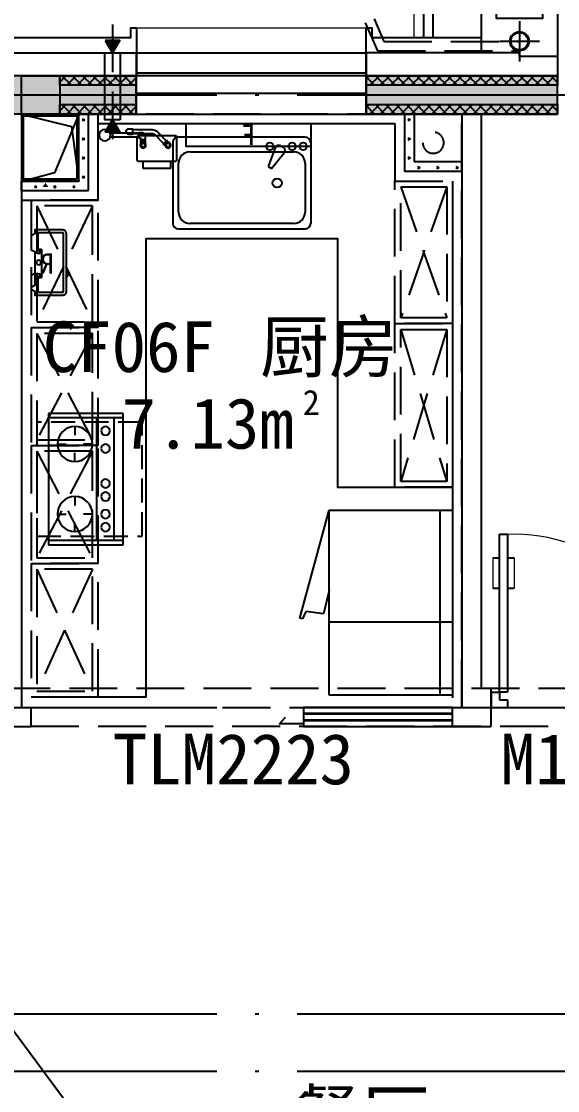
# Model space of a CAD drawing. Extents: x -46233 to 84150, y 109350 to 390860.
# Drawn here: x 32402 to 35202, y 152998 to 158584 of the extents above; entities that cross this region are included whole.
import ezdxf

# ---------------------------------------------------------------- set-up
doc = ezdxf.new("R2010")
doc.units = 0
doc.header["$LTSCALE"] = 1000
doc.header["$MEASUREMENT"] = 0
for name, pattern in [('120-CF-3.1x2.3$0$DASH', [0.35, 0.25, -0.1]), ('120-墙体$0$120-墙体$0$DASH', [0.35, 0.25, -0.1]), ('120-墙体$0$DASH', [0.35, 0.25, -0.1]), ('3#-轴线$1$DOTE', [2.42, 2, -0.2, 0.02, -0.2]), ('3#楼二层线脚$0$DASH', [0.35, 0.25, -0.1]), ('DASH', [0.35, 0.25, -0.1])]:
    doc.linetypes.add(name, pattern=pattern)
doc.layers.get('Defpoints').update_dxf_attribs({"color": 4, "linetype": 'DASH'})
for name, color, linetype in [('120-CF-3.1x2.3$0$A-FLOR-SPCL', 225, 'Continuous'), ('120-MC编号-偶反$0$$5$A-ANNO-TEXT', 255, 'Continuous'), ('120-O-MC$0$A-WALL-INSL', 241, 'Continuous'), ('120-墙体$0$110-墙体$0$A-FLOR-UNDR', 177, 'Continuous'), ('120-墙体$0$110-墙体$0$A-FURN-MOVE', 47, 'Continuous'), ('120-墙体$0$120-墙体$0$A-COLU-CONC-HATC', 204, 'Continuous'), ('120-墙体$0$120-墙体$0$A-DOOR', 51, 'Continuous'), ('120-墙体$0$120-墙体$0$A-FURN-MOVE', 47, '120-墙体$0$120-墙体$0$DASH'), ('120-墙体$0$120-墙体$0$A-WALL-BLOK', 131, 'Continuous'), ('120-墙体$0$120-墙体$0$A-WALL-CONC', 9, 'Continuous'), ('120-墙体$0$120-墙体$0$A-WALL-INSL', 241, 'Continuous'), ('120-墙体$0$A-COLU-CONC-HATC', 204, 'Continuous'), ('120-墙体$0$A-FLOR-SPCL', 225, 'Continuous'), ('120-墙体$0$A-FLOR-UNDR', 177, 'Continuous'), ('120-墙体$0$A-WALL-STUD', 133, 'Continuous'), ('120-墙体$0$FF-固定家具(吊柜不落地、到顶)', 30, 'Continuous'), ('120-文字-标反$0$A-ANNO-TEXT', 7, 'Continuous'), ('3#-轴线$1$A-ANNO-DOTE', 10, '3#-轴线$1$DOTE'), ('3#楼二层线脚$0$A-00-HX-113-wall-01Y$0$HRAL', 31, 'Continuous'), ('3#楼二层线脚$0$A-00-HX-113-wall-01Y$0$SUPF', 151, 'Continuous'), ('3#楼二层线脚$0$A-FLOR-OVHD', 171, '3#楼二层线脚$0$DASH'), ('A-ANNO-NOTE', 3, 'Continuous'), ('A-DRAN-SYMB', 243, 'Continuous'), ('S-ANNO-TEXT', 7, 'Continuous'), ('S-PC-FQ-WYQ', 4, 'Continuous'), ('可计入现浇段', 60, 'Continuous')]:
    doc.layers.add(name, color=color, linetype=linetype)
doc.layers.add('120-墙体$0$A-DOOR', color=51, linetype='Continuous', plot=False)
doc.layers.add('3#楼二层线脚$0$A-00-15-1#-PM-2F$0$00-装饰-看', color=46, linetype='Continuous', lineweight=5)
doc.layers.add('3#楼二层线脚$0$A-00-15-4#-PM-TF$0$00-装饰-看', color=46, linetype='Continuous', lineweight=5)
doc.styles.add('120-CF-3.1x2.3$0$地上图例$0$厨、卫01$0$08.60厨卫$0$Standard', font='simhei.ttf')
doc.styles.add('120-MC编号-偶反$0$Standard', font='')
doc.styles.add('120-文字-标反$0$Standard', font='')
doc.styles.get('120-MC编号-偶反$0$Standard').set_extended_font_data('SimSun')
doc.styles.get('120-文字-标反$0$Standard').set_extended_font_data('SimSun')
pattern_1 = [(45, (16.99, 14.34), (-50, 50), [16, -54.7107]), (135, (128.304, 14.34), (-50, -50), [16, -54.7107])]

# ---------------------------------------------------------------- blocks, each defined once
blk = doc.blocks.new('120-O-MC')
at = {"layer": '120-O-MC$0$A-WALL-INSL'}
for points in [[(-5700, 100), (-5699.964208, 199.999479), (-5500, 199.999479), (-5500, 219.999809), (-4700, 220), (-4700, 100)], [(-2500.020238, 99.471964), (-2500.020238, 220), (-3500, 220), (-3500, 100)]]:
    blk.add_lwpolyline(points, dxfattribs=at)
blk = doc.blocks.new('*U147')
at = {"layer": '120-墙体$0$110-墙体$0$A-FLOR-UNDR'}
blk.add_line((0, 40.8), (280.7, 40.8), dxfattribs=at)
at = {"layer": '120-墙体$0$110-墙体$0$A-FURN-MOVE'}
blk.add_lwpolyline([(0, 390.8), (127.1, 84), (290, 40.8)], dxfattribs=at)
blk.add_lwpolyline([(10.6, 51.3), (290, 51.3), (290, 380.8), (10.6, 380.8)], close=True, dxfattribs=at)
blk.add_lwpolyline([(175, 30.8, 0, 30, 0), (175, 10, 30, 30, 0)], format="xyseb", dxfattribs=at)
at = {"layer": '120-墙体$0$FF-固定家具(吊柜不落地、到顶)'}
blk.add_lwpolyline([(0, 390.8), (300, 390.8), (300, 40.8), (0, 40.8)], close=True, dxfattribs=at)
blk = doc.blocks.new('120-CF-3.1x2.3$0$jyr5')
at = {"layer": '120-CF-3.1x2.3$0$A-FLOR-SPCL'}
for p, q in [((745622.7, 32900.4), (745622.7, 33049.9)), ((745642.7, 32900.4), (745642.7, 33049.9)), ((745603.7, 32932.4), (745603.7, 32831.3)), ((745623.7, 32932.4), (745623.7, 32831.3)), ((745662.2, 32887.9), (745655.2, 32887.9)), ((745662.2, 32867.9), (745655.2, 32867.9)), ((745806.7, 32877.9), (745770.7, 32877.9)), ((745806.7, 32733.9), (745806.7, 32877.9)), ((745615.4, 32803.1), (745661.7, 32756.8)), ((745629.5, 32817.2), (745675.9, 32770.9)), ((745806.7, 32733.9), (745770.7, 32733.9))]:
    blk.add_line(p, q, dxfattribs=at)
for points in [[(745600.7, 32954.9, -1), (745626.7, 32954.9), (745626.7, 32932.4), (745600.7, 32932.4)], [(745655.2, 32864.9), (745639.7, 32864.9, -0.414214), (745619.7, 32884.9), (745619.7, 32900.4), (745645.7, 32900.4), (745645.7, 32890.9), (745655.2, 32890.9)], [(745770.7, 32712.9), (745770.7, 32898.9, 0.414214), (745760.7, 32908.9), (745643.7, 32908.9, 0.414214), (745633.7, 32898.9), (745633.7, 32712.9, 0.414214), (745643.7, 32702.9), (745760.7, 32702.9, 0.414214)], [(745684.7, 32890.9, -1), (745684.7, 32864.9), (745662.2, 32864.9), (745662.2, 32890.9)], [(745693.9, 32757.1, -1), (745675.5, 32738.7), (745659.6, 32754.6), (745678, 32773)]]:
    blk.add_lwpolyline(points, format="xyb", close=True, dxfattribs=at)
for centre, radius in [((745632.7, 33078.2), 30), ((745684.7, 32877.9), 15), ((745684.7, 32877.9), 10), ((745684.7, 32747.9), 15), ((745684.7, 32747.9), 10)]:
    blk.add_circle(centre, radius, dxfattribs=at)
for radius in [40, 20]:
    blk.add_arc((745643.7, 32831.3), radius, 180, 225, dxfattribs=at)
blk = doc.blocks.new('120-CF-3.1x2.3$0$分集水器')
at = {"layer": '120-CF-3.1x2.3$0$A-FLOR-SPCL'}
blk.add_lwpolyline([(650, 120), (0, 120), (0, 0), (650, 0)], close=True, dxfattribs=at)
at = {"layer": '120-CF-3.1x2.3$0$A-FLOR-SPCL', "style": '120-CF-3.1x2.3$0$地上图例$0$厨、卫01$0$08.60厨卫$0$Standard'}
blk.add_text('F', height=105.1, dxfattribs=at).set_placement((288.5, 8.9))
blk = doc.blocks.new('120-CF-3.1x2.3$0$A$C7214d1e0')
at = {"layer": '120-CF-3.1x2.3$0$A-FLOR-SPCL'}
for p, q in [((966.4, 797), (0, 797)), ((0, 797), (0, 153.5)), ((384.4, 153.5), (384.4, 797)), ((966.4, 153.5), (966.4, 797)), ((0, 732.8), (384.4, 732.8)), ((384.4, 732.8), (966.4, 732.8)), ((0, 153.5), (966.4, 153.5)), ((403.6, 0), (966.4, 153.5)), ((547.8, 153.5), (425.8, 123.9)), ((425.8, 123.9), (437.9, 30.8)), ((437.9, 30.8), (399.8, 14.3)), ((399.8, 14.3), (403.6, 0))]:
    blk.add_line(p, q, dxfattribs=at)
blk = doc.blocks.new('120-CF-3.1x2.3$0$建-1-2#楼提资底图$0$A-HXD-X1-F1$0$大单盆')
for p, q in [((35552.1, 15154.1), (34890.4, 15154.1)), ((34861.3, 15124.9), (34861.3, 14703.2)), ((35396.5, 15098.1), (35359.7, 14999.7)), ((35424.4, 15108.1), (35438, 15100.3)), ((35581.3, 15124.9), (35581.3, 14703.2)), ((34949.5, 15076.4), (35493.8, 15076.4)), ((35376.5, 14990), (35443.3, 15071.1)), ((34891.2, 14761.5), (34891.2, 15018.1)), ((35359.7, 14999.7), (35376.5, 14990)), ((35552.1, 15018.1), (35552.1, 14761.5)), ((35493.8, 14703.2), (34949.5, 14703.2)), ((34890.4, 14674.1), (35552.1, 14674.1))]:
    blk.add_line(p, q)
for centre, radius in [((35368.1, 15105.5), 19.4), ((35484.7, 15105.5), 19.4), ((35541.7, 15105.5), 19.4), ((35406.1, 14914), 24.3)]:
    blk.add_circle(centre, radius)
for centre, radius, start, end in [((34890.4, 15124.9), 29.1, 90, 180), ((35552.1, 15124.9), 29.1, 0, 90), ((35414.7, 15091.3), 19.4, 60, 159.4623), ((35428.3, 15083.5), 19.4, 320.5377, 60), ((34949.5, 15018.1), 58.3, 90, 180), ((35493.8, 15018.1), 58.3, 0, 90), ((34949.5, 14761.5), 58.3, 180, 270), ((35493.8, 14761.5), 58.3, 270, 0), ((34890.4, 14703.2), 29.1, 180, 270), ((35552.1, 14703.2), 29.1, 270, 0)]:
    blk.add_arc(centre, radius, start, end)
blk = doc.blocks.new('120-CF-3.1x2.3$0$88')
for p, q in [((-662.94, 388.62), (22.86, 388.62)), ((-662.94, 0), (-662.94, 388.62)), ((-640.08, 0), (-640.08, 388.62)), ((-502.92, 342.9), (-502.92, 297.18)), ((-137.16, 342.9), (-137.16, 297.18)), ((0, 0), (0, 388.62)), ((22.86, 388.62), (22.86, 0)), ((-594.36, 251.46), (-548.64, 251.46)), ((-411.48, 251.46), (-457.2, 251.46)), ((-228.6, 251.46), (-182.88, 251.46)), ((-45.72, 251.46), (-91.44, 251.46)), ((-502.92, 160.02), (-502.92, 205.74)), ((-137.16, 160.02), (-137.16, 205.74)), ((0, 137.16), (-640.08, 137.16)), ((22.86, 0), (-662.94, 0)), ((0, 45.72), (-640.08, 45.72))]:
    blk.add_line(p, q)
for centre, radius in [((-502.92, 251.46), 91.44), ((-137.16, 251.46), 91.44), ((-571.5, 91.44), 22.86), ((-480.06, 91.44), 22.86), ((-297.18, 91.44), 22.86), ((-228.6, 91.44), 22.86), ((-137.16, 91.44), 22.86), ((-68.58, 91.44), 22.86)]:
    blk.add_circle(centre, radius)
blk = doc.blocks.new('120-CF-3.1x2.3$0$XU-125-SF$0$$0$XU-(115-120)H(2)$0$A-Kitchen-Water heater-340x190')
at = {"layer": '120-CF-3.1x2.3$0$A-FLOR-SPCL'}
for p, q in [((47.3, -187), (47.3, -185)), ((77.3, -185), (77.3, -187))]:
    blk.add_line(p, q, dxfattribs=at)
for points in [[(57.8, -20), (67.8, 0), (140.8, 0), (150.8, -20), (170.8, -20), (170.8, -165, -0.414214), (150.8, -185), (-149.2, -185, -0.414214), (-169.2, -165), (-169.2, -20), (-149.2, -20), (-139.2, 0), (-66.2, 0), (-56.2, -20)], [(-64.2, -55), (75.8, -55, 0.414214), (80.8, -50), (80.8, -40, -0.414214), (85.8, -35), (155.8, -35), (155.8, -165, -0.414214), (150.8, -170), (-149.2, -170, -0.414214), (-154.2, -165), (-154.2, -35), (-74.2, -35, -0.414214), (-69.2, -40), (-69.2, -50, 0.414214)]]:
    blk.add_lwpolyline(points, format="xyb", close=True, dxfattribs=at)
blk.add_lwpolyline([(57.8, -20), (120.8, -20), (130.8, 0)], dxfattribs=at)
blk.add_lwpolyline([(64.8, -185), (64.8, -199, -0.414214), (63.8, -200), (60.8, -200, -0.414214), (59.8, -199), (59.8, -185)], format="xyb", dxfattribs=at)
for centre, radius in [((-54.2, -40), 8), ((0.8, -40), 12), ((67.8, -40), 8)]:
    blk.add_circle(centre, radius, dxfattribs=at)
for centre, start, end in [((60.9, -171.1), 229.4531, 266.9441), ((63.7, -171.1), 273.0559, 310.5469)]:
    blk.add_arc(centre, 20.9, start, end, dxfattribs=at)
at = {"layer": '120-CF-3.1x2.3$0$A-FLOR-SPCL', "style": '120-CF-3.1x2.3$0$地上图例$0$厨、卫01$0$08.60厨卫$0$Standard'}
blk.add_text('R', height=105.1, rotation=90, dxfattribs=at).set_placement((58.4, -119.4))
blk = doc.blocks.new('120-CF-3.1x2.3')
at = {"layer": '120-CF-3.1x2.3$0$A-FLOR-SPCL'}
for p, q in [((-400, -50), (-1950, -50)), ((-1950, -50), (-1950, -350)), ((-400, -450), (-400, -50)), ((-2250, -350), (-2250, -3050))]:
    blk.add_line(p, q, dxfattribs=at)
at = {"layer": '120-CF-3.1x2.3$0$A-FLOR-SPCL', "linetype": '120-CF-3.1x2.3$0$DASH'}
blk.add_line((-1950, -350), (-2250, -350), dxfattribs=at)
for points in [[(-1950, -350), (-2250, -350), (-2250, -1095), (-1950, -1095)], [(-1980, -380), (-2220, -380), (-2220, -1065), (-1980, -1065)], [(-400, -450), (-50, -450), (-50, -1115.9), (-400, -1115.9)], [(-370, -480), (-80, -480), (-80, -1085.9), (-370, -1085.9)], [(-1950, -1095), (-2250, -1095), (-2250, -1950), (-1950, -1950)], [(-400, -1115.9), (-50, -1115.9), (-50, -1731.8), (-400, -1731.8)], [(-1980, -1125), (-2220, -1125), (-2220, -1920), (-1980, -1920)], [(-370, -1145.9), (-80, -1145.9), (-80, -1701.8), (-370, -1701.8)], [(-400, -1731.8), (-50, -1731.8), (-50, -2347.7), (-400, -2347.7)], [(-370, -1761.8), (-80, -1761.8), (-80, -2317.7), (-370, -2317.7)], [(-400, -2347.7), (-50, -2347.7), (-50, -3045), (-400, -3045)], [(-370, -2377.7), (-80, -2377.7), (-80, -3015), (-370, -3015)]]:
    blk.add_lwpolyline(points, close=True, dxfattribs=at)
for points in [[(-2220, -380), (-1980, -1065)], [(-1980, -380), (-2220, -1065)], [(-80, -480), (-370, -1085.9)], [(-370, -480), (-80, -1085.9)], [(-2220, -1125), (-1980, -1920)], [(-1980, -1125), (-2220, -1920)], [(-80, -1145.9), (-370, -1701.8)], [(-370, -1145.9), (-80, -1701.8)], [(-80, -1761.8), (-370, -2317.7)], [(-370, -1761.8), (-80, -2317.7)], [(-80, -2377.7), (-370, -3015)], [(-370, -2377.7), (-80, -3015)]]:
    blk.add_lwpolyline(points, dxfattribs=at)
at = {"layer": '120-CF-3.1x2.3$0$A-FLOR-SPCL'}
blk.add_lwpolyline([(-50, -3045), (-650, -3045), (-650, -650), (-1650, -650), (-1650, -1950), (-2250, -1950)], dxfattribs=at)
at = {"layer": '120-CF-3.1x2.3$0$A-FLOR-SPCL', "linetype": '120-CF-3.1x2.3$0$DASH', "ltscale": 0.5}
blk.add_lwpolyline([(-80, -1609.5), (-80, -2204.5), (-630, -2204.5), (-630, -1609.5)], close=True, dxfattribs=at)
at = {"layer": 'Defpoints'}
blk.add_lwpolyline([(-2300, 0), (0, 0), (0, -3100), (-2300, -3100)], close=True, dxfattribs=at)
blk.add_blockref('120-CF-3.1x2.3$0$分集水器', (-1510, -170))
at = {"layer": '120-CF-3.1x2.3$0$A-FLOR-SPCL'}
for name, p, rotation in [('120-CF-3.1x2.3$0$jyr5', (-33512.8, 745522.2), 270), ('120-CF-3.1x2.3$0$XU-125-SF$0$$0$XU-(115-120)H(2)$0$A-Kitchen-Water heater-340x190', (-50, -774.8), 270), ('120-CF-3.1x2.3$0$88', (-530, -2227), 270), ('120-CF-3.1x2.3$0$A$C7214d1e0', (-1453, -3036.4), 90)]:
    blk.add_blockref(name, p, dxfattribs=dict(at, rotation=rotation))
at = {"layer": '120-CF-3.1x2.3$0$A-FLOR-SPCL', "extrusion": (0, 0, -1), "zscale": -1}
blk.add_blockref('120-CF-3.1x2.3$0$建-1-2#楼提资底图$0$A-HXD-X1-F1$0$大单盆', (-34071.3, -15274.1), dxfattribs=at)
blk = doc.blocks.new('120-墙体$0$A$C738E77EC')
at = {"layer": '120-墙体$0$A-DOOR'}
for points in [[(-777.5, 70), (0, 70), (0, 100), (-777.5, 100)], [(-777.5, 35), (0, 35), (0, 65), (-777.5, 65)], [(-777.5, 0), (0, 0), (0, 30), (-777.5, 30)]]:
    blk.add_lwpolyline(points, close=True, dxfattribs=at)
blk.add_lwpolyline([(-777.5, 15), (-902.5, 15), (-871.9, 50)], dxfattribs=at)
blk = doc.blocks.new('120-墙体$0$A$C58701B68')
at = {"layer": '120-墙体$0$A-FLOR-SPCL'}
h = blk.add_hatch(dxfattribs=at)
h.set_pattern_fill('ANSI37', color=256, scale=75, angle=180, style=0)
h.set_pattern_definition([(225, (-1337723.929, -290666.487), (6.629126075, -6.62912607), []), (315, (-1337723.929, -290666.487), (6.62912607, 6.629126075), [])])
h.paths.add_polyline_path([(37.5, 415), (0, 350), (-37.5, 415)])
h = blk.add_hatch(dxfattribs=at)
h.set_pattern_fill('ANSI37', color=256, scale=75, angle=180, style=0)
h.set_pattern_definition([(225, (-1337723.929, -290791.149), (6.629126075, -6.62912607), []), (315, (-1337723.929, -290791.149), (6.62912607, 6.629126075), [])])
h.paths.add_polyline_path([(37.5, -65), (0, 0), (-37.5, -65)])
at = {"layer": '120-墙体$0$A-FLOR-SPCL', "linetype": '120-墙体$0$DASH'}
blk.add_line((0, 498.1), (0, -112.5), dxfattribs=at)
at = {"layer": '120-墙体$0$A-FLOR-SPCL'}
for points in [[(37.5, 415), (0, 350), (-37.5, 415)], [(-40, 0), (40, 0), (40, 350), (-40, 350)], [(37.5, -65), (0, 0), (-37.5, -65)]]:
    blk.add_lwpolyline(points, close=True, dxfattribs=at)
blk = doc.blocks.new('120-墙体$0$120-墙体$0$$TCHSYS$WIN2D')
for p, q in [((-0.5, 0.5), (0.5, 0.5)), ((-0.5, 0.5), (-0.5, -0.5)), ((0.5, 0.5), (0.5, -0.5)), ((0.5, 0.1667), (-0.5, 0.1667)), ((0.5, -0.1667), (-0.5, -0.1667)), ((-0.5, -0.5), (0.5, -0.5))]:
    blk.add_line(p, q)
blk = doc.blocks.new('120-墙体$0$120-墙体$0$$DorLib2D$00000009')
for p, q in [((0.4129, 0.9053), (0.4129, 0.0807)), ((0.4541, 0.9053), (0.4129, 0.9053)), ((0.4541, 0.0807), (0.4541, 0.9053)), ((0.4129, 0.7822), (0.378, 0.7822)), ((0.489, 0.7822), (0.4541, 0.7822)), ((0.4129, 0.6235), (0.378, 0.6235)), ((0.489, 0.6235), (0.4541, 0.6235)), ((-0.4941, 0.0807), (-0.4529, 0.0807)), ((-0.4941, -0.0018), (-0.4941, 0.0807)), ((-0.4529, 0.0807), (-0.4529, 0.0395)), ((0.4129, 0.0807), (0.4541, 0.0807)), ((0.4953, 0.0807), (0.4541, 0.0807)), ((0.4541, 0.0807), (0.4541, 0.0395)), ((0.4953, -0.0018), (0.4953, 0.0807)), ((-0.4529, 0.0395), (-0.4117, 0.0395)), ((-0.4117, 0.0395), (-0.4117, -0.0018)), ((0.4541, 0.0395), (0.4129, 0.0395)), ((0.4129, 0.0395), (0.4129, -0.0018)), ((-0.4941, -0.0018), (-0.4941, -0.0018)), ((-0.4117, -0.0018), (-0.4941, -0.0018)), ((0.4129, -0.0018), (0.4953, -0.0018)), ((0.4953, -0.0018), (0.4953, -0.0018))]:
    blk.add_line(p, q)
at = {"lineweight": 13}
for p, q in [((0.378, 0.7822), (0.378, 0.6235)), ((0.489, 0.7822), (0.489, 0.6235))]:
    blk.add_line(p, q, dxfattribs=at)
blk.add_arc((0.3716, 0.0817), 0.8246, 87.134, 180.0717, dxfattribs=at)
blk = doc.blocks.new('120-墙体')
at = {"layer": '120-墙体$0$120-墙体$0$A-COLU-CONC-HATC'}
for points in [[(-5700, 100), (-5700, -100), (-5250, -100), (-5250, 100)], [(-5250, 100), (-5250, -100), (-4700, -100), (-4700, 100)], [(-3500, 100), (-3500, -100), (-2850, -100), (-2850, 100)]]:
    blk.add_hatch(color=256, dxfattribs=at).paths.add_polyline_path(points)
at = {"layer": '120-墙体$0$A-COLU-CONC-HATC'}
h = blk.add_hatch(dxfattribs=at)
h.set_pattern_fill('石膏板', color=256, scale=20, style=0)
h.set_pattern_definition(pattern_1)
h.paths.add_polyline_path([(-4950, -100), (-4950, -350), (-4900, -400), (-4900, -100)])
h = blk.add_hatch(dxfattribs=at)
h.set_pattern_fill('石膏板', color=256, scale=20, style=0)
h.set_pattern_definition(pattern_1)
h.paths.add_polyline_path([(-3250, -500), (-3200, -450), (-3200, -100), (-3250, -100)])
h = blk.add_hatch(dxfattribs=at)
h.set_pattern_fill('石膏板', color=256, scale=20, style=0)
h.set_pattern_definition(pattern_1)
h.paths.add_polyline_path([(-5200, -400), (-4900, -400), (-4950, -350), (-5200, -350)])
h = blk.add_hatch(dxfattribs=at)
h.set_pattern_fill('石膏板', color=256, scale=20, style=0)
h.set_pattern_definition(pattern_1)
h.paths.add_polyline_path([(-2900, -450), (-3200, -450), (-3250, -500), (-2900, -500)])
at = {"layer": '120-墙体$0$120-墙体$0$A-FURN-MOVE'}
blk.add_circle((-5050, -250), 55, dxfattribs=at)
at = {"layer": '120-墙体$0$120-墙体$0$A-WALL-BLOK'}
for p, q in [((-5300, -100), (-5300, -3100)), ((-5200, -100), (-5200, -3200)), ((-2900, -100), (-2900, -3200)), ((-5300, -3100), (-5350, -3100)), ((-5150, -3200), (-5200, -3200)), ((-5150, -3300), (-5150, -3200)), ((-2900, -3200), (-2950, -3200)), ((-2950, -3300), (-2950, -3200)), ((-5250, -3300), (-5350, -3300)), ((-5150, -3300), (-5250, -3300)), ((-2850, -3300), (-2950, -3300))]:
    blk.add_line(p, q, dxfattribs=at)
at = {"layer": '120-墙体$0$120-墙体$0$A-WALL-CONC'}
for p, q in [((-5700, 100), (-5250, 100)), ((-5250, 100), (-4700, 100)), ((-4700, -100), (-4700, 100)), ((-3500, -100), (-3500, 100)), ((-3500, 100), (-2850, 100)), ((-5700, -100), (-5250, -100)), ((-5250, -100), (-4700, -100)), ((-3500, -100), (-2850, -100)), ((-5350, -3100), (-5350, -3300))]:
    blk.add_line(p, q, dxfattribs=at)
at = {"layer": '120-墙体$0$120-墙体$0$A-WALL-INSL'}
for p, q in [((-4700, 220), (-4700, 100)), ((-3500, 220), (-3500, 100))]:
    blk.add_line(p, q, dxfattribs=at)
at = {"layer": '120-墙体$0$A-FLOR-UNDR'}
blk.add_lwpolyline([(-2900, -550), (-3300, -550), (-3300, -100), (-2900, -100)], close=True, dxfattribs=at)
blk.add_lwpolyline([(-2900, -100), (-3161.6, -164.3), (-3200, -450)], dxfattribs=at)
at = {"layer": '120-墙体$0$A-WALL-STUD'}
for p, q in [((-4950, -100), (-4950, -350)), ((-4900, -100), (-4950, -100)), ((-4900, -100), (-4900, -400)), ((-3250, -500), (-3250, -100)), ((-3250, -100), (-3200, -100)), ((-3200, -450), (-3200, -100)), ((-5200, -350), (-4950, -350)), ((-5200, -350), (-5200, -400)), ((-5200, -400), (-4900, -400)), ((-2900, -500), (-3250, -500)), ((-2900, -450), (-3200, -450)), ((-2900, -500), (-2900, -450))]:
    blk.add_line(p, q, dxfattribs=at)
at = {"layer": 'Defpoints'}
blk.add_lwpolyline([(-6350, -3300), (-1750, -3300), (-1750, -3100), (-6350, -3100)], close=True, dxfattribs=at)
for name, p in [('120-墙体$0$A$C58701B68', (-3375, -130)), ('120-CF-3.1x2.3', (-2900, -100))]:
    blk.add_blockref(name, p)
at = {"xscale": -1}
blk.add_blockref('120-墙体$0$A$C738E77EC', (-5150, -3300), dxfattribs=at)
at = {"layer": '120-墙体$0$120-墙体$0$A-DOOR', "xscale": -1200, "yscale": -320, "zscale": 320}
blk.add_blockref('120-墙体$0$120-墙体$0$$TCHSYS$WIN2D', (-4100, 60), dxfattribs=at)
at = {"layer": '120-墙体$0$120-墙体$0$A-DOOR', "xscale": -1000, "yscale": -1000, "zscale": 200, "rotation": 180}
blk.add_blockref('120-墙体$0$120-墙体$0$$DorLib2D$00000009', (-5850, -3200), dxfattribs=at)
at = {"layer": '120-墙体$0$FF-固定家具(吊柜不落地、到顶)'}
blk.add_blockref('*U147', (-3200, -490.8), dxfattribs=at)
blk = doc.blocks.new('120-文字-标反')
at = {"layer": '120-文字-标反$0$A-ANNO-TEXT', "style": '120-文字-标反$0$Standard'}
for s, p in [('厨房', (-5504.9, 5652.2)), ('CF06F', (-6639.1, 5652.2)), ('餐厅', (-5342.6, 1634.2))]:
    blk.add_text(s, height=264.35, dxfattribs=at).set_placement(p)
at = {"layer": 'Defpoints', "style": '120-文字-标反$0$Standard'}
for s, height, p in [('2', 132.2, (-5282.3, 5427.2)), ('7.13m', 264.35, (-6227.4, 5252.2))]:
    blk.add_text(s, height=height, dxfattribs=at).set_placement(p)
blk = doc.blocks.new('3#-标准层')
at = {"xscale": -1}
blk.add_blockref('120-墙体', (21700, 0), dxfattribs=at)
blk.add_blockref('120-文字-标反', (31350, -7100))
blk = doc.blocks.new('3#-轴线')
at = {"layer": '3#-轴线$1$A-ANNO-DOTE'}
for points in [[(-3000, 0), (45757.3, 0)], [(-3000, -3200), (45757.3, -3200)], [(-3000, -4800), (45757.3, -4800)], [(-3000, -5100), (45757.3, -5100)]]:
    blk.add_lwpolyline(points, dxfattribs=at)
blk = doc.blocks.new('120-MC编号-偶反')
at = {"layer": '120-MC编号-偶反$0$$5$A-ANNO-TEXT', "color": 2, "style": '120-MC编号-偶反$0$Standard'}
for s, p in [('TLM2223', (-6273, 3498.5)), ('M1023', (-4248, 3498.5))]:
    blk.add_text(s, height=264.35, dxfattribs=at).set_placement(p)
blk = doc.blocks.new('3#楼二层线脚')
at = {"layer": '3#楼二层线脚$0$A-00-15-1#-PM-2F$0$00-装饰-看', "linetype": 'ByBlock'}
for points in [[(10450, 8899.9), (4950, 8899.9, 0.414213), (4350, 8299.9), (4350, 7399.9)], [(4700, 7400), (4700, 8049.9, -0.414214), (5250, 8599.9), (9649.9, 8599.9)]]:
    blk.add_lwpolyline(points, format="xyb", dxfattribs=at)
at = {"layer": '3#楼二层线脚$0$A-00-15-4#-PM-TF$0$00-装饰-看', "color": 251}
blk.add_lwpolyline([(6149.6, 7449.9), (4950, 7450)], dxfattribs=at)
at = {"layer": '3#楼二层线脚$0$A-00-HX-113-wall-01Y$0$HRAL'}
for points in [[(3950, 7300), (3949.9, 7599.9), (4030, 7599.9), (4030, 7499.9), (4270, 7499.9), (4270, 7599.9), (4350, 7599.9), (4350, 7320)], [(4950, 7320.1), (4950, 7450), (4920, 7450), (4920, 7400), (4350, 7399.9)], [(7150, 7320), (7150, 7450), (7120, 7450), (7120, 7399.9), (6180, 7399.9), (6180, 7450), (6150, 7450), (6150, 7320)]]:
    blk.add_lwpolyline(points, dxfattribs=at)
at = {"layer": '3#楼二层线脚$0$A-00-HX-113-wall-01Y$0$SUPF'}
for points in [[(4600, 7400), (4600, 8049.9, -0.414214), (5250, 8699.9), (10450, 8699.9)], [(4650, 7400), (4650, 8049.9, -0.414214), (5250, 8649.9), (10450, 8649.9)]]:
    blk.add_lwpolyline(points, format="xyb", dxfattribs=at)
at = {"layer": '3#楼二层线脚$0$A-FLOR-OVHD'}
for points in [[(5327.1, 8460), (4858.2, 7379.9), (4150, 7379.9)], [(5372.9, 8440), (4891, 7329.9), (4150, 7329.9)]]:
    blk.add_lwpolyline(points, dxfattribs=at)
blk = doc.blocks.new('A$C53EF3948')
at = {"layer": 'S-PC-FQ-WYQ'}
h = blk.add_hatch(dxfattribs=at)
h.set_pattern_fill('ANSI37', color=8, scale=12, angle=180)
h.set_pattern_definition([(225, (-533105.24, -690264.16), (26.9407684, -26.9407684), []), (315, (-533105.24, -690264.16), (26.9407684, 26.9407684), [])])
h.paths.add_polyline_path([(24899.4, -50), (24899.4, 0), (25299.3, 0), (25299.3, -50)])
h = blk.add_hatch(dxfattribs=at)
h.set_pattern_fill('ANSI37', color=8, scale=12, angle=180)
h.set_pattern_definition([(225, (-535455.14, -690264.16), (26.9407684, -26.9407684), []), (315, (-535455.14, -690264.16), (26.9407684, 26.9407684), [])])
h.paths.add_polyline_path([(26499.3, -50), (26499.3, 0), (27499.3, 0), (27499.3, -50)])
h = blk.add_hatch(dxfattribs=at)
h.set_pattern_fill('ANSI37', color=8, scale=12, angle=180)
h.set_pattern_definition([(225, (-533105.24, -690414.16), (26.9407684, -26.9407684), []), (315, (-533105.24, -690414.16), (26.9407684, 26.9407684), [])])
h.paths.add_polyline_path([(24899.4, -200), (24899.4, -150), (25299.3, -150), (25299.3, -200)])
h = blk.add_hatch(dxfattribs=at)
h.set_pattern_fill('ANSI37', color=8, scale=12, angle=180)
h.set_pattern_definition([(225, (-535455.14, -690414.16), (26.9407684, -26.9407684), []), (315, (-535455.14, -690414.16), (26.9407684, 26.9407684), [])])
h.paths.add_polyline_path([(26499.3, -200), (26499.3, -150), (27499.3, -150), (27499.3, -200)])
at = {"layer": 'S-PC-FQ-WYQ', "color": 8}
for points in [[(24899.4, -50), (24899.4, 0), (25299.3, 0), (25299.3, -50)], [(25299.3, -200), (25299.3, 0), (24899.4, 0), (24899.4, -200)], [(26499.3, 0), (25299.3, 0), (25299.3, -200), (26499.3, -200)], [(26499.3, -50), (26499.3, 0), (27499.3, 0), (27499.3, -50)], [(27499.3, -200), (27499.3, 0), (26499.3, 0), (26499.3, -200)], [(24899.4, -200), (24899.4, -150), (25299.3, -150), (25299.3, -200)], [(26499.3, -200), (26499.3, -150), (27499.3, -150), (27499.3, -200)]]:
    blk.add_lwpolyline(points, close=True, dxfattribs=at)
at = {"layer": '可计入现浇段', "color": 8}
for p, q in [((24699.4, 0), (24699.4, 0)), ((24699.4, 0), (24699.4, 0)), ((24699.4, 0), (24899.4, 0)), ((24699.4, -200), (24699.4, 0)), ((24899.4, 0), (24899.4, 0)), ((24899.4, 0), (24899.4, 0)), ((24899.4, 0), (24899.4, -200)), ((24899.4, -200), (24699.4, -200))]:
    blk.add_line(p, q, dxfattribs=at)
blk = doc.blocks.new('YSG-T')
at = {"layer": 'A-DRAN-SYMB', "color": 1}
for p, q in [((0, 105), (0, -105)), ((-105, 0), (105, 0))]:
    blk.add_line(p, q, dxfattribs=at)
for radius in [50, 45]:
    blk.add_circle((0, 0), radius, dxfattribs=at)
blk = doc.blocks.new('VFDCV DF')
at = {"xscale": -1}
blk.add_blockref('YSG-T', (4150, 7380.4), dxfattribs=at)
blk = doc.blocks.new('FVGFBGF')
blk.add_blockref('VFDCV DF', (0, 0))

msp = doc.modelspace()

# ---------------------------------------------------------------- linework, layer by layer
at = {"layer": 'A-ANNO-NOTE', "color": 1}
msp.add_line((33343.2, 151984.8), (26729.3, 160905.1), dxfattribs=at)

# ---------------------------------------------------------------- block references
for name, p in [('3#-轴线', (7802.7, 158200)), ('3#-标准层', (7802.7, 158200)), ('120-MC编号-偶反', (39152.7, 151100))]:
    msp.add_blockref(name, p)
at = {"xscale": -1}
for name, p in [('3#楼二层线脚', (39152.7, 151100)), ('FVGFBGF', (39152.7, 151100)), ('120-O-MC', (29502.7, 158200))]:
    msp.add_blockref(name, p, dxfattribs=at)
at = {"layer": 'S-ANNO-TEXT'}
msp.add_blockref('A$C53EF3948', (7702.7, 158300.1), dxfattribs=at)

doc.saveas('drawing.dxf')
